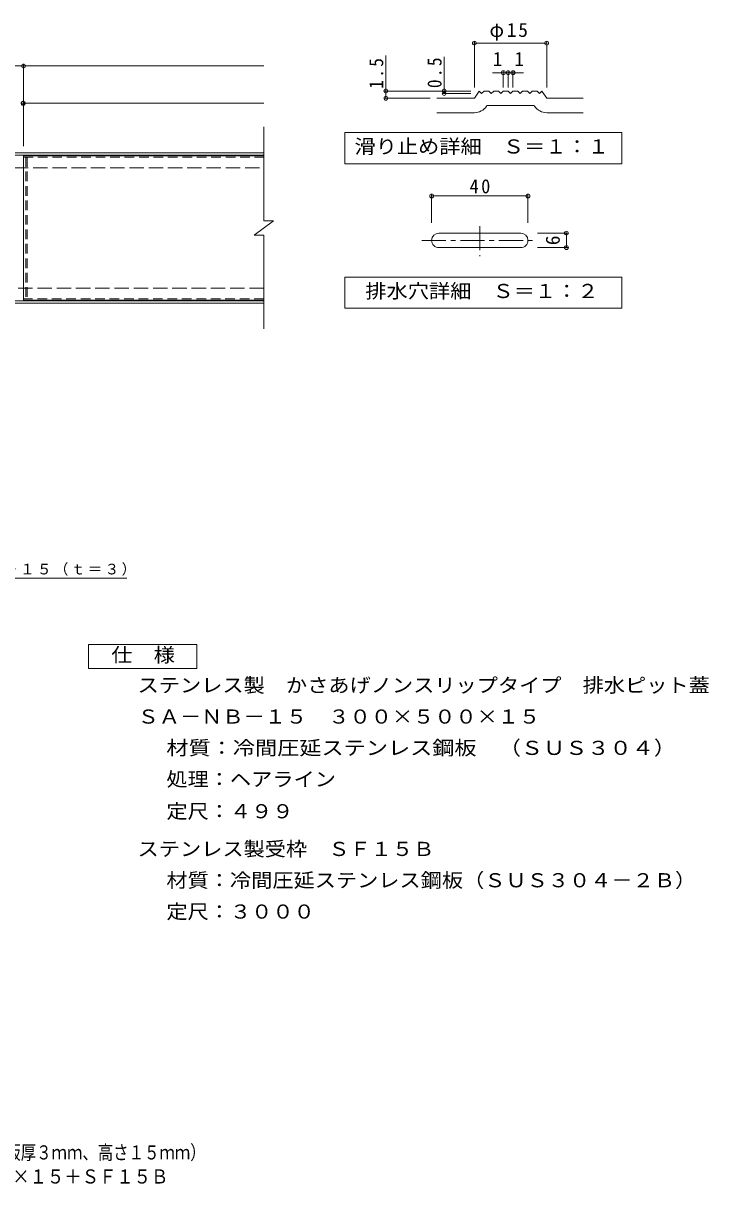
# Model space of a CAD drawing. Units: millimetres at full size, with parts at other scales. Extents: x -324 to 307, y -271 to 211.
# Drawn here: x 22.1 to 306.7, y -270.5 to 211.3 of the extents above; entities that cross this region are included whole.
import ezdxf
from ezdxf.enums import TextEntityAlignment as Align

# ---------------------------------------------------------------- set-up
doc = ezdxf.new("R2010")
doc.units = ezdxf.units.MM
doc.header["$LTSCALE"] = 2
doc.header["$PDMODE"] = 32
doc.header["$PDSIZE"] = 1.6
for name, pattern in [('CHAIN1', [8, 5, -1, 1, -1]), ('DASHED2', [3, 2, -1]), ('DASHED3', [4, 3, -1])]:
    doc.linetypes.add(name, pattern=pattern)
for name, color, linetype, lineweight in [('C-0', 3, 'Continuous', 9), ('C-1', 2, 'Continuous', 9), ('C-2', 3, 'Continuous', 9), ('C-4', 7, 'Continuous', 9), ('C-5', 3, 'Continuous', 9), ('D-5', 7, 'Continuous', 9)]:
    doc.layers.add(name, color=color, linetype=linetype, lineweight=lineweight)
doc.layers.add('F-4_F-4ﾚｲﾔ', color=2, linetype='Continuous')
doc.layers.add('F-5_F-5ﾚｲﾔ', color=2, linetype='Continuous')
doc.styles.add('ＭＳ ゴシック', font='')
doc.styles.get('ＭＳ ゴシック').set_extended_font_data('MS Gothic')

msp = doc.modelspace()

# ---------------------------------------------------------------- linework, layer by layer
at = {"layer": 'C-0', "color": 7}
for p, q in [((191.67, 128.361), (191.67, 140.167)), ((231.67, 128.361), (231.67, 140.167)), ((191.67, 139.567), (231.67, 139.567)), ((248.237, 124.123), (235.649, 124.123)), ((247.637, 118.124), (247.637, 124.123)), ((235.649, 118.124), (248.237, 118.124))]:
    msp.add_line(p, q, dxfattribs=at)
at = {"layer": 'C-0', "linetype": 'CHAIN1'}
for p, q in [((211.67, 127.04), (211.67, 114.511)), ((187.608, 121.123), (234.33, 121.123))]:
    msp.add_line(p, q, dxfattribs=at)
at = {"layer": 'C-0'}
for p, q in [((228.67, 124.123), (194.67, 124.123)), ((194.67, 118.124), (228.67, 118.124))]:
    msp.add_line(p, q, dxfattribs=at)
for centre, start, end in [((194.67, 121.123), 89.99997, 179.99881), ((194.67, 121.123), 179.9994, 270), ((228.67, 121.123), 1.16566, 89.99944), ((228.67, 121.123), 270, 0.00124)]:
    msp.add_arc(centre, 3, start, end, dxfattribs=at)
at = {"layer": 'C-1'}
for p, q in [((-277.823, 157.447), (121.977, 157.447)), ((-277.823, 156.447), (121.977, 156.447)), ((121.977, 96.047), (-277.823, 96.047)), ((121.977, 95.047), (-277.823, 95.047))]:
    msp.add_line(p, q, dxfattribs=at)
at = {"layer": 'C-2'}
for p, q in [((209.429, 180.122), (211.429, 183.122)), ((193.802, 180.122), (209.429, 180.122)), ((193.802, 174.122), (209.429, 174.122)), ((214.421, 176.794), (214.64, 177.123)), ((214.64, 177.123), (234.218, 177.123)), ((234.218, 177.123), (234.437, 176.794)), ((239.429, 174.122), (254.586, 174.122)), ((121.977, 168.296), (121.977, 129.247)), ((117.977, 123.247), (125.977, 129.247)), ((121.977, 129.247), (125.977, 129.247)), ((117.977, 123.247), (121.977, 123.247)), ((121.977, 123.247), (121.977, 84.342))]:
    msp.add_line(p, q, dxfattribs=at)
for points in [[(211.429, 183.122), (212.429, 182.122), (213.429, 183.122), (215.429, 183.122), (216.429, 182.122), (217.429, 183.122), (219.429, 183.122), (220.429, 182.122), (221.429, 183.122), (223.429, 183.122), (224.429, 182.122), (225.429, 183.122), (227.429, 183.122), (228.429, 182.122), (229.429, 183.122), (231.429, 183.122), (232.429, 182.122), (233.429, 183.122), (235.429, 183.122), (236.429, 182.122), (237.429, 183.122)], [(237.429, 183.122), (239.429, 180.122), (254.586, 180.122)]]:
    msp.add_lwpolyline(points, dxfattribs=at)
for centre, start, end in [((209.429, 180.122), 270, 326.30992), ((239.429, 180.122), 213.69006, 270)]:
    msp.add_arc(centre, 6, start, end, dxfattribs=at)
at = {"layer": 'C-4'}
for p, q in [((209.429, 184.604), (209.429, 203.578)), ((209.429, 202.978), (239.429, 202.978)), ((239.429, 184.604), (239.429, 203.578)), ((172.669, 180.122), (172.669, 197.811)), ((-77.823, 193.511), (22.177, 193.511)), ((22.177, 194.111), (22.177, 160.247)), ((22.177, 193.511), (121.977, 193.511)), ((196.879, 182.122), (196.879, 197.274)), ((221.429, 184.604), (221.429, 191.338)), ((223.429, 184.604), (223.429, 191.338)), ((225.429, 184.604), (225.429, 191.338)), ((207.876, 183.122), (172.068, 183.122)), ((191.057, 180.122), (172.068, 180.122)), ((207.876, 182.122), (196.279, 182.122)), ((21.977, 178.05), (22.177, 178.05)), ((22.177, 178.05), (121.977, 178.05))]:
    msp.add_line(p, q, dxfattribs=at)
msp.add_lwpolyline([(216.992, 190.738), (223.429, 190.738), (229.815, 190.738)], dxfattribs=at)
for p in [(209.429, 202.978), (239.429, 202.978), (22.177, 193.511), (221.429, 190.738), (223.429, 190.738), (225.429, 190.738), (172.669, 183.122), (196.879, 183.122), (21.977, 178.05), (22.177, 178.05), (172.669, 180.122), (196.879, 182.122), (191.67, 139.567), (231.67, 139.567), (247.637, 124.123), (247.637, 118.124)]:
    msp.add_point(p, dxfattribs=at)
at = {"layer": 'C-5'}
for p, q in [((22.177, 156.247), (121.977, 156.247)), ((22.177, 156.247), (22.177, 96.247)), ((121.977, 96.247), (22.177, 96.247))]:
    msp.add_line(p, q, dxfattribs=at)
at = {"layer": 'C-5', "linetype": 'DASHED2'}
for p, q in [((22.177, 155.647), (121.977, 155.647)), ((121.977, 96.847), (22.177, 96.847))]:
    msp.add_line(p, q, dxfattribs=at)
at = {"layer": 'C-5', "color": 6, "linetype": 'DASHED2'}
for p, q in [((23.177, 155.647), (23.177, 96.847)), ((23.777, 155.647), (23.777, 96.847))]:
    msp.add_line(p, q, dxfattribs=at)
at = {"layer": 'C-5', "color": 2, "linetype": 'DASHED3'}
for p, q in [((-277.823, 151.247), (121.977, 151.247)), ((121.977, 101.247), (-277.823, 101.247))]:
    msp.add_line(p, q, dxfattribs=at)
at = {"layer": 'C-5', "color": 7}
for points in [[(155.651, 152.916), (155.651, 165.916), (270.652, 165.916), (270.652, 152.916)], [(155.651, 92.916), (155.651, 105.916), (270.652, 105.916), (270.652, 92.916)]]:
    msp.add_lwpolyline(points, close=True, dxfattribs=at)
at = {"layer": 'D-5'}
msp.add_line((-92.308, -19.12), (65.066, -19.12), dxfattribs=at)
at = {"layer": 'D-5', "color": 2}
for p, q in [((49.164, -46.666), (94.164, -46.666)), ((49.164, -56.666), (49.164, -46.666)), ((94.164, -46.666), (94.164, -56.666)), ((94.164, -56.666), (49.164, -56.666))]:
    msp.add_line(p, q, dxfattribs=at)

# ---------------------------------------------------------------- texts
at = {"layer": 'C-0', "color": 2, "style": 'ＭＳ ゴシック'}
msp.add_text('6', height=5.865, rotation=90, dxfattribs=at).set_placement((246.637, 119.124), align=Align.BOTTOM_LEFT)
at = {"layer": 'C-0', "color": 2, "insert": (207.42, 140.567), "char_height": 5.865, "attachment_point": 7, "style": 'ＭＳ ゴシック'}
msp.add_mtext('\\T1.27;\\W0.95;40', dxfattribs=at)
at = {"layer": 'C-4', "color": 2, "style": 'ＭＳ ゴシック'}
for p in [(217.012, 191.738), (226.058, 191.738)]:
    msp.add_text('1', height=5.865, dxfattribs=at).set_placement(p, align=Align.BOTTOM_LEFT)
at = {"layer": 'C-4', "color": 2, "insert": (215.679, 203.978), "char_height": 5.865, "attachment_point": 7, "style": 'ＭＳ ゴシック'}
msp.add_mtext('\\T1.19;φ15', dxfattribs=at)
at = {"layer": 'C-4', "color": 2, "char_height": 5.865, "attachment_point": 7, "rotation": 90, "style": 'ＭＳ ゴシック'}
for s, insert in [('\\T1.27;\\W0.9;1.5', (171.668, 184.069)), ('\\T1.27;\\W0.9;0.5', (195.879, 184.337))]:
    msp.add_mtext(s, dxfattribs=dict(at, insert=insert))
at = {"layer": 'C-5', "color": 2, "style": 'ＭＳ ゴシック', "width": 1.1}
for s, p in [('滑り止め詳細\u3000Ｓ＝１：１', (159.651, 155.416)), ('排水穴詳細\u3000Ｓ＝１：２', (164.152, 95.416))]:
    msp.add_text(s, height=5.865, dxfattribs=at).set_placement(p, align=Align.BOTTOM_LEFT)
at = {"layer": 'D-5', "color": 2, "style": 'ＭＳ ゴシック'}
for s, width, p in [('仕\u3000様', 1.1, (58.664, -55.666)), ('ステンレス製\u3000かさあげノンスリップタイプ\u3000排水ピット蓋', 1.1, (69.582, -68.25)), ('ＳＡ－ＮＢ－１５\u3000３００×５００×１５', 1.1, (69.582, -81.25)), ('材質：冷間圧延ステンレス鋼板\u3000（ＳＵＳ３０４）', 1.15, (81.525, -94.25)), ('処理：ヘアライン', 1.1, (81.525, -107.25)), ('定尺：４９９', 1.1, (81.525, -120.56)), ('ステンレス製受枠\u3000ＳＦ１５Ｂ', 1.1, (69.582, -136.202)), ('材質：冷間圧延ステンレス鋼板（ＳＵＳ３０４－２Ｂ）', 1.1, (81.525, -149.202)), ('定尺：３０００', 1.1, (81.525, -162.202))]:
    msp.add_text(s, height=5.865, dxfattribs=dict(at, width=width)).set_placement(p, align=Align.BOTTOM_LEFT)
at = {"layer": 'D-5', "insert": (-91.52, -18.122), "char_height": 4.399, "attachment_point": 7, "style": 'ＭＳ ゴシック'}
msp.add_mtext('\\T1.17;ステンレス製排水用蓋ＳＡ－ＮＢ－１５（ｔ＝３）', dxfattribs=at)
at = {"layer": 'F-4_F-4ﾚｲﾔ', "style": 'ＭＳ ゴシック', "width": 0.9}
msp.add_text('ＳＡ－ＮＢ－１５\u3000３００×５００×１５＋ＳＦ１５Ｂ', height=5.865, dxfattribs=at).set_placement((-97.613, -272.174), align=Align.BOTTOM_LEFT)
at = {"layer": 'F-5_F-5ﾚｲﾔ', "style": 'ＭＳ ゴシック', "width": 0.8}
msp.add_text('ステンレス製\u3000かさあげノンスリップタイプ\u3000排水ピット蓋（板厚３ｍｍ、高さ１５ｍｍ）', height=5.865, dxfattribs=at).set_placement((-164.542, -262.187), align=Align.BOTTOM_LEFT)

doc.saveas('drawing.dxf')
